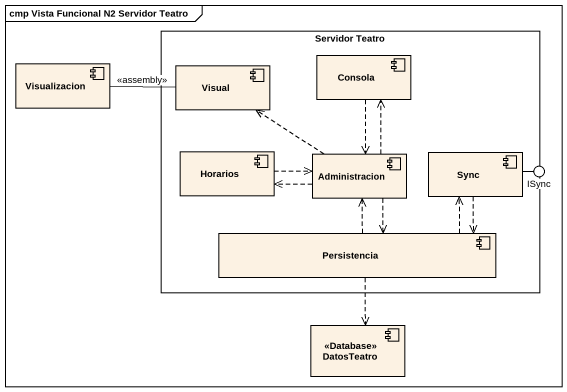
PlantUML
@startuml
mainframe cmp Vista Funcional N2 Servidor Teatro
rectangle "Servidor Teatro" as Servidor_Teatro {
  component Consola
  component Visual
  component Horarios
  component Administracion
  component Sync
  component Persistencia
}
component Visualizacion
() ISync
component "<<Database>> DatosTeatro" as Database_DatosTeatro
Sync -right- ISync
Consola ..> Administracion
Visualizacion -right- Visual : <<assembly>>
Horarios .right.> Administracion
Administracion .up.> Consola
Administracion .up.> Visual
Administracion .left.> Horarios
Administracion ..> Persistencia
Sync ..> Persistencia
Persistencia .up.> Administracion
Persistencia .up.> Sync
Persistencia ..> Database_DatosTeatro
@enduml
